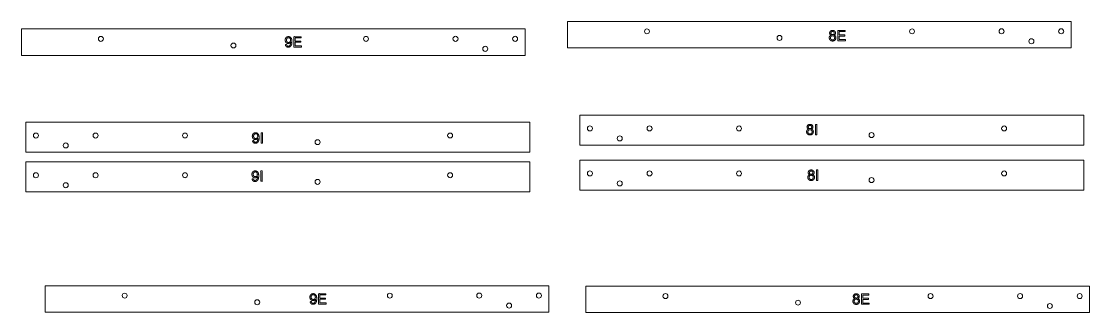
# Model space of a CAD drawing. Header units: millimetres. Extents: x -47944 to 26607, y -7127 to 10342.
# Drawn here: x -2519 to -472, y -3677 to -3120 of the extents above; entities that cross this region are included whole.
import ezdxf

# ---------------------------------------------------------------- set-up
doc = ezdxf.new("R2010")
doc.units = ezdxf.units.MM
doc.header["$MEASUREMENT"] = 0
doc.layers.add('CORTE', color=5, linetype='Continuous', lineweight=0)
doc.layers.add('MARCADO DE PISTAS', color=1, linetype='Continuous', lineweight=0)

# ---------------------------------------------------------------- blocks, each defined once
blk = doc.blocks.new('BLOCK 8')
at = {"layer": 'CORTE', "color": 255, "lineweight": 5}
blk.add_open_spline([(-0.5322, 3.8794), (-0.5322, 3.8825), (-0.5347, 3.885), (-0.5378, 3.885), (-0.541, 3.885), (-0.5435, 3.8825), (-0.5435, 3.8794), (-0.5435, 3.8762), (-0.541, 3.8737), (-0.5378, 3.8737), (-0.5347, 3.8737), (-0.5322, 3.8762), (-0.5322, 3.8794), (-0.5322, 3.8794), (-0.5322, 3.8794), (-0.5322, 3.8794)], degree=3, knots=[0, 0, 0, 0, 1, 1, 1, 2, 2, 2, 3, 3, 3, 4, 4, 4, 5, 5, 5, 5], dxfattribs=at)
blk = doc.blocks.new('BLOCK 6')
at = {"layer": 'CORTE', "color": 255, "lineweight": 5}
blk.add_open_spline([(0.4007, 3.8794), (0.4007, 3.8824), (0.3982, 3.8849), (0.3951, 3.8849), (0.392, 3.8849), (0.3895, 3.8824), (0.3895, 3.8794), (0.3895, 3.8763), (0.392, 3.8738), (0.3951, 3.8738), (0.3982, 3.8738), (0.4007, 3.8763), (0.4007, 3.8794), (0.4007, 3.8794), (0.4007, 3.8794), (0.4007, 3.8794)], degree=3, knots=[0, 0, 0, 0, 1, 1, 1, 2, 2, 2, 3, 3, 3, 4, 4, 4, 5, 5, 5, 5], dxfattribs=at)
blk = doc.blocks.new('BLOCK 5')
at = {"layer": 'CORTE', "color": 255, "lineweight": 5}
blk.add_open_spline([(-0.1964, 3.8794), (-0.1964, 3.8824), (-0.1989, 3.8849), (-0.202, 3.8849), (-0.2051, 3.8849), (-0.2076, 3.8824), (-0.2076, 3.8794), (-0.2076, 3.8763), (-0.2051, 3.8738), (-0.202, 3.8738), (-0.1989, 3.8738), (-0.1964, 3.8763), (-0.1964, 3.8794), (-0.1964, 3.8794), (-0.1964, 3.8794), (-0.1964, 3.8794)], degree=3, knots=[0, 0, 0, 0, 1, 1, 1, 2, 2, 2, 3, 3, 3, 4, 4, 4, 5, 5, 5, 5], dxfattribs=at)
blk = doc.blocks.new('BLOCK 7')
at = {"layer": 'CORTE', "color": 255, "lineweight": 5}
blk.add_open_spline([(0.1022, 3.8644), (0.1022, 3.8675), (0.0997, 3.87), (0.0966, 3.87), (0.0935, 3.87), (0.091, 3.8675), (0.091, 3.8644), (0.091, 3.8613), (0.0935, 3.8588), (0.0966, 3.8588), (0.0997, 3.8588), (0.1022, 3.8613), (0.1022, 3.8644), (0.1022, 3.8644), (0.1022, 3.8644), (0.1022, 3.8644)], degree=3, knots=[0, 0, 0, 0, 1, 1, 1, 2, 2, 2, 3, 3, 3, 4, 4, 4, 5, 5, 5, 5], dxfattribs=at)
blk = doc.blocks.new('BLOCK 12')
at = {"layer": 'CORTE', "color": 255, "lineweight": 5}
blk.add_open_spline([(-0.2131, 3.7037), (-0.2131, 3.7068), (-0.2156, 3.7093), (-0.2187, 3.7093), (-0.2218, 3.7093), (-0.2243, 3.7068), (-0.2243, 3.7037), (-0.2243, 3.7006), (-0.2218, 3.6981), (-0.2187, 3.6981), (-0.2156, 3.6981), (-0.2131, 3.7006), (-0.2131, 3.7037), (-0.2131, 3.7037), (-0.2131, 3.7037), (-0.2131, 3.7037)], degree=3, knots=[0, 0, 0, 0, 1, 1, 1, 2, 2, 2, 3, 3, 3, 4, 4, 4, 5, 5, 5, 5], dxfattribs=at)
blk = doc.blocks.new('BLOCK 13')
at = {"layer": 'CORTE', "color": 255, "lineweight": 5}
blk.add_open_spline([(0.384, 3.7037), (0.384, 3.7068), (0.3815, 3.7093), (0.3784, 3.7093), (0.3753, 3.7093), (0.3728, 3.7068), (0.3728, 3.7037), (0.3728, 3.7006), (0.3753, 3.6981), (0.3784, 3.6981), (0.3815, 3.6981), (0.384, 3.7006), (0.384, 3.7037), (0.384, 3.7037), (0.384, 3.7037), (0.384, 3.7037)], degree=3, knots=[0, 0, 0, 0, 1, 1, 1, 2, 2, 2, 3, 3, 3, 4, 4, 4, 5, 5, 5, 5], dxfattribs=at)
blk = doc.blocks.new('BLOCK 14')
at = {"layer": 'CORTE', "color": 255, "lineweight": 5}
blk.add_open_spline([(0.0854, 3.6888), (0.0854, 3.6919), (0.0829, 3.6943), (0.0798, 3.6943), (0.0768, 3.6943), (0.0743, 3.6919), (0.0743, 3.6888), (0.0743, 3.6857), (0.0768, 3.6832), (0.0798, 3.6832), (0.0829, 3.6832), (0.0854, 3.6857), (0.0854, 3.6888), (0.0854, 3.6888), (0.0854, 3.6888), (0.0854, 3.6888)], degree=3, knots=[0, 0, 0, 0, 1, 1, 1, 2, 2, 2, 3, 3, 3, 4, 4, 4, 5, 5, 5, 5], dxfattribs=at)
blk = doc.blocks.new('BLOCK 15')
at = {"layer": 'CORTE', "color": 255, "lineweight": 5}
blk.add_lwpolyline([(-0.3978, 3.6664), (-0.3978, 3.7261), (0.7366, 3.7261), (0.7366, 3.6664), (-0.3978, 3.6664)], dxfattribs=at)
blk = doc.blocks.new('BLOCK 16')
at = {"layer": 'CORTE', "color": 255, "lineweight": 5}
blk.add_open_spline([(0.5856, 3.7037), (0.5856, 3.7068), (0.583, 3.7094), (0.5799, 3.7094), (0.5768, 3.7094), (0.5742, 3.7068), (0.5742, 3.7037), (0.5742, 3.7006), (0.5768, 3.698), (0.5799, 3.698), (0.583, 3.698), (0.5856, 3.7006), (0.5856, 3.7037), (0.5856, 3.7037), (0.5856, 3.7037), (0.5856, 3.7037)], degree=3, knots=[0, 0, 0, 0, 1, 1, 1, 2, 2, 2, 3, 3, 3, 4, 4, 4, 5, 5, 5, 5], dxfattribs=at)
blk = doc.blocks.new('BLOCK 17')
at = {"layer": 'CORTE', "color": 255, "lineweight": 5}
blk.add_open_spline([(0.6527, 3.6813), (0.6527, 3.6844), (0.6502, 3.687), (0.6471, 3.687), (0.6439, 3.687), (0.6414, 3.6844), (0.6414, 3.6813), (0.6414, 3.6782), (0.6439, 3.6756), (0.6471, 3.6756), (0.6502, 3.6756), (0.6527, 3.6782), (0.6527, 3.6813), (0.6527, 3.6813), (0.6527, 3.6813), (0.6527, 3.6813)], degree=3, knots=[0, 0, 0, 0, 1, 1, 1, 2, 2, 2, 3, 3, 3, 4, 4, 4, 5, 5, 5, 5], dxfattribs=at)
blk = doc.blocks.new('BLOCK 18')
at = {"layer": 'CORTE', "color": 255, "lineweight": 5}
blk.add_open_spline([(0.7199, 3.7037), (0.7199, 3.7068), (0.7174, 3.7094), (0.7142, 3.7094), (0.7111, 3.7094), (0.7086, 3.7068), (0.7086, 3.7037), (0.7086, 3.7006), (0.7111, 3.698), (0.7142, 3.698), (0.7174, 3.698), (0.7199, 3.7006), (0.7199, 3.7037), (0.7199, 3.7037), (0.7199, 3.7037), (0.7199, 3.7037)], degree=3, knots=[0, 0, 0, 0, 1, 1, 1, 2, 2, 2, 3, 3, 3, 4, 4, 4, 5, 5, 5, 5], dxfattribs=at)
blk = doc.blocks.new('BLOCK 11')
at = {"layer": 'CORTE'}
for name in ['BLOCK 15', 'BLOCK 12', 'BLOCK 13', 'BLOCK 16', 'BLOCK 18', 'BLOCK 14', 'BLOCK 17']:
    blk.add_blockref(name, (0, 0), dxfattribs=at)
blk = doc.blocks.new('BLOCK 10')
at = {"layer": 'CORTE', "color": 255, "lineweight": 5}
blk.add_open_spline([(-0.3978, 3.8794), (-0.3978, 3.8825), (-0.4003, 3.885), (-0.4035, 3.885), (-0.4066, 3.885), (-0.4091, 3.8825), (-0.4091, 3.8794), (-0.4091, 3.8762), (-0.4066, 3.8737), (-0.4035, 3.8737), (-0.4003, 3.8737), (-0.3978, 3.8762), (-0.3978, 3.8794), (-0.3978, 3.8794), (-0.3978, 3.8794), (-0.3978, 3.8794)], degree=3, knots=[0, 0, 0, 0, 1, 1, 1, 2, 2, 2, 3, 3, 3, 4, 4, 4, 5, 5, 5, 5], dxfattribs=at)
blk = doc.blocks.new('BLOCK 9')
at = {"layer": 'CORTE', "color": 255, "lineweight": 5}
blk.add_open_spline([(-0.465, 3.857), (-0.465, 3.8601), (-0.4675, 3.8626), (-0.4706, 3.8626), (-0.4738, 3.8626), (-0.4763, 3.8601), (-0.4763, 3.857), (-0.4763, 3.8538), (-0.4738, 3.8513), (-0.4706, 3.8513), (-0.4675, 3.8513), (-0.465, 3.8538), (-0.465, 3.857), (-0.465, 3.857), (-0.465, 3.857), (-0.465, 3.857)], degree=3, knots=[0, 0, 0, 0, 1, 1, 1, 2, 2, 2, 3, 3, 3, 4, 4, 4, 5, 5, 5, 5], dxfattribs=at)
blk = doc.blocks.new('BLOCK 29')
at = {"layer": 'CORTE', "color": 255, "lineweight": 5}
blk.add_open_spline([(0.9214, 3.2976), (0.9214, 3.3007), (0.9189, 3.3032), (0.9158, 3.3032), (0.9127, 3.3032), (0.9102, 3.3007), (0.9102, 3.2976), (0.9102, 3.2945), (0.9127, 3.292), (0.9158, 3.292), (0.9189, 3.292), (0.9214, 3.2945), (0.9214, 3.2976), (0.9214, 3.2976), (0.9214, 3.2976), (0.9214, 3.2976)], degree=3, knots=[0, 0, 0, 0, 1, 1, 1, 2, 2, 2, 3, 3, 3, 4, 4, 4, 5, 5, 5, 5], dxfattribs=at)
blk = doc.blocks.new('BLOCK 30')
at = {"layer": 'CORTE', "color": 255, "lineweight": 5}
blk.add_open_spline([(1.5184, 3.2976), (1.5184, 3.3007), (1.5159, 3.3032), (1.5128, 3.3032), (1.5097, 3.3032), (1.5072, 3.3007), (1.5072, 3.2976), (1.5072, 3.2945), (1.5097, 3.292), (1.5128, 3.292), (1.5159, 3.292), (1.5184, 3.2945), (1.5184, 3.2976), (1.5184, 3.2976), (1.5184, 3.2976), (1.5184, 3.2976)], degree=3, knots=[0, 0, 0, 0, 1, 1, 1, 2, 2, 2, 3, 3, 3, 4, 4, 4, 5, 5, 5, 5], dxfattribs=at)
blk = doc.blocks.new('BLOCK 31')
at = {"layer": 'CORTE', "color": 255, "lineweight": 5}
blk.add_open_spline([(1.2199, 3.2827), (1.2199, 3.2858), (1.2174, 3.2883), (1.2143, 3.2883), (1.2112, 3.2883), (1.2087, 3.2858), (1.2087, 3.2827), (1.2087, 3.2796), (1.2112, 3.2771), (1.2143, 3.2771), (1.2174, 3.2771), (1.2199, 3.2796), (1.2199, 3.2827), (1.2199, 3.2827), (1.2199, 3.2827), (1.2199, 3.2827)], degree=3, knots=[0, 0, 0, 0, 1, 1, 1, 2, 2, 2, 3, 3, 3, 4, 4, 4, 5, 5, 5, 5], dxfattribs=at)
blk = doc.blocks.new('BLOCK 32')
at = {"layer": 'CORTE', "color": 255, "lineweight": 5}
blk.add_lwpolyline([(0.7366, 3.2603), (0.7366, 3.32), (1.8711, 3.32), (1.8711, 3.2603), (0.7366, 3.2603)], dxfattribs=at)
blk = doc.blocks.new('BLOCK 33')
at = {"layer": 'CORTE', "color": 255, "lineweight": 5}
blk.add_open_spline([(1.72, 3.2976), (1.72, 3.3008), (1.7175, 3.3033), (1.7143, 3.3033), (1.7112, 3.3033), (1.7087, 3.3008), (1.7087, 3.2976), (1.7087, 3.2945), (1.7112, 3.292), (1.7143, 3.292), (1.7175, 3.292), (1.72, 3.2945), (1.72, 3.2976), (1.72, 3.2976), (1.72, 3.2976), (1.72, 3.2976)], degree=3, knots=[0, 0, 0, 0, 1, 1, 1, 2, 2, 2, 3, 3, 3, 4, 4, 4, 5, 5, 5, 5], dxfattribs=at)
blk = doc.blocks.new('BLOCK 34')
at = {"layer": 'CORTE', "color": 255, "lineweight": 5}
blk.add_open_spline([(1.7872, 3.2752), (1.7872, 3.2783), (1.7846, 3.2809), (1.7815, 3.2809), (1.7784, 3.2809), (1.7758, 3.2783), (1.7758, 3.2752), (1.7758, 3.2721), (1.7784, 3.2696), (1.7815, 3.2696), (1.7846, 3.2696), (1.7872, 3.2721), (1.7872, 3.2752), (1.7872, 3.2752), (1.7872, 3.2752), (1.7872, 3.2752)], degree=3, knots=[0, 0, 0, 0, 1, 1, 1, 2, 2, 2, 3, 3, 3, 4, 4, 4, 5, 5, 5, 5], dxfattribs=at)
blk = doc.blocks.new('BLOCK 35')
at = {"layer": 'CORTE', "color": 255, "lineweight": 5}
blk.add_open_spline([(1.8543, 3.2976), (1.8543, 3.3008), (1.8518, 3.3033), (1.8487, 3.3033), (1.8455, 3.3033), (1.843, 3.3008), (1.843, 3.2976), (1.843, 3.2945), (1.8455, 3.292), (1.8487, 3.292), (1.8518, 3.292), (1.8543, 3.2945), (1.8543, 3.2976), (1.8543, 3.2976), (1.8543, 3.2976), (1.8543, 3.2976)], degree=3, knots=[0, 0, 0, 0, 1, 1, 1, 2, 2, 2, 3, 3, 3, 4, 4, 4, 5, 5, 5, 5], dxfattribs=at)
blk = doc.blocks.new('BLOCK 28')
at = {"layer": 'CORTE'}
for name in ['BLOCK 32', 'BLOCK 29', 'BLOCK 30', 'BLOCK 33', 'BLOCK 35', 'BLOCK 31', 'BLOCK 34']:
    blk.add_blockref(name, (0, 0), dxfattribs=at)
blk = doc.blocks.new('BLOCK 20')
at = {"layer": 'CORTE', "color": 255, "lineweight": 5}
blk.add_lwpolyline([(1.7087, 3.5975), (0.5742, 3.5975)], dxfattribs=at)
blk = doc.blocks.new('BLOCK 21')
at = {"layer": 'CORTE', "color": 255, "lineweight": 5}
blk.add_lwpolyline([(1.7087, 3.5975), (0.5742, 3.5975), (0.5742, 3.5303), (1.7087, 3.5303), (1.7087, 3.5975)], dxfattribs=at)
blk = doc.blocks.new('BLOCK 22')
at = {"layer": 'CORTE', "color": 255, "lineweight": 5}
blk.add_open_spline([(0.9381, 3.5676), (0.9381, 3.5707), (0.9356, 3.5732), (0.9325, 3.5732), (0.9294, 3.5732), (0.9269, 3.5707), (0.9269, 3.5676), (0.9269, 3.5645), (0.9294, 3.562), (0.9325, 3.562), (0.9356, 3.562), (0.9381, 3.5645), (0.9381, 3.5676), (0.9381, 3.5676), (0.9381, 3.5676), (0.9381, 3.5676)], degree=3, knots=[0, 0, 0, 0, 1, 1, 1, 2, 2, 2, 3, 3, 3, 4, 4, 4, 5, 5, 5, 5], dxfattribs=at)
blk = doc.blocks.new('BLOCK 23')
at = {"layer": 'CORTE', "color": 255, "lineweight": 5}
blk.add_open_spline([(1.5351, 3.5676), (1.5351, 3.5707), (1.5326, 3.5732), (1.5295, 3.5732), (1.5265, 3.5732), (1.5239, 3.5707), (1.5239, 3.5676), (1.5239, 3.5645), (1.5265, 3.562), (1.5295, 3.562), (1.5326, 3.562), (1.5351, 3.5645), (1.5351, 3.5676), (1.5351, 3.5676), (1.5351, 3.5676), (1.5351, 3.5676)], degree=3, knots=[0, 0, 0, 0, 1, 1, 1, 2, 2, 2, 3, 3, 3, 4, 4, 4, 5, 5, 5, 5], dxfattribs=at)
blk = doc.blocks.new('BLOCK 24')
at = {"layer": 'CORTE', "color": 255, "lineweight": 5}
blk.add_open_spline([(1.2366, 3.5527), (1.2366, 3.5558), (1.2341, 3.5583), (1.231, 3.5583), (1.2279, 3.5583), (1.2254, 3.5558), (1.2254, 3.5527), (1.2254, 3.5496), (1.2279, 3.5471), (1.231, 3.5471), (1.2341, 3.5471), (1.2366, 3.5496), (1.2366, 3.5527), (1.2366, 3.5527), (1.2366, 3.5527), (1.2366, 3.5527)], degree=3, knots=[0, 0, 0, 0, 1, 1, 1, 2, 2, 2, 3, 3, 3, 4, 4, 4, 5, 5, 5, 5], dxfattribs=at)
blk = doc.blocks.new('BLOCK 25')
at = {"layer": 'CORTE', "color": 255, "lineweight": 5}
blk.add_open_spline([(0.6023, 3.5676), (0.6023, 3.5708), (0.5997, 3.5733), (0.5966, 3.5733), (0.5935, 3.5733), (0.5909, 3.5708), (0.5909, 3.5676), (0.5909, 3.5645), (0.5935, 3.562), (0.5966, 3.562), (0.5997, 3.562), (0.6023, 3.5645), (0.6023, 3.5676), (0.6023, 3.5676), (0.6023, 3.5676), (0.6023, 3.5676)], degree=3, knots=[0, 0, 0, 0, 1, 1, 1, 2, 2, 2, 3, 3, 3, 4, 4, 4, 5, 5, 5, 5], dxfattribs=at)
blk = doc.blocks.new('BLOCK 26')
at = {"layer": 'CORTE', "color": 255, "lineweight": 5}
blk.add_open_spline([(0.6695, 3.5452), (0.6695, 3.5484), (0.6669, 3.5509), (0.6638, 3.5509), (0.6607, 3.5509), (0.6581, 3.5484), (0.6581, 3.5452), (0.6581, 3.5421), (0.6607, 3.5396), (0.6638, 3.5396), (0.6669, 3.5396), (0.6695, 3.5421), (0.6695, 3.5452), (0.6695, 3.5452), (0.6695, 3.5452), (0.6695, 3.5452)], degree=3, knots=[0, 0, 0, 0, 1, 1, 1, 2, 2, 2, 3, 3, 3, 4, 4, 4, 5, 5, 5, 5], dxfattribs=at)
blk = doc.blocks.new('BLOCK 27')
at = {"layer": 'CORTE', "color": 255, "lineweight": 5}
blk.add_open_spline([(0.7366, 3.5676), (0.7366, 3.5708), (0.7341, 3.5733), (0.731, 3.5733), (0.7278, 3.5733), (0.7253, 3.5708), (0.7253, 3.5676), (0.7253, 3.5645), (0.7278, 3.562), (0.731, 3.562), (0.7341, 3.562), (0.7366, 3.5645), (0.7366, 3.5676), (0.7366, 3.5676), (0.7366, 3.5676), (0.7366, 3.5676)], degree=3, knots=[0, 0, 0, 0, 1, 1, 1, 2, 2, 2, 3, 3, 3, 4, 4, 4, 5, 5, 5, 5], dxfattribs=at)
blk = doc.blocks.new('BLOCK 19')
at = {"layer": 'CORTE'}
for name in ['BLOCK 20', 'BLOCK 21', 'BLOCK 25', 'BLOCK 27', 'BLOCK 22', 'BLOCK 23', 'BLOCK 26', 'BLOCK 24']:
    blk.add_blockref(name, (0, 0), dxfattribs=at)

msp = doc.modelspace()

# ---------------------------------------------------------------- linework, layer by layer
at = {"layer": 'CORTE', "color": 255, "lineweight": 5}
for p, q in [((-1545.035, -3312.831), (-2510.234, -3312.831)), ((-2510.234, -3312.831), (-2510.234, -3369.99)), ((-1545.035, -3369.99), (-1545.035, -3312.831)), ((-2510.234, -3369.99), (-1545.035, -3369.99)), ((-1545.035, -3388.873), (-2510.234, -3388.873)), ((-2510.234, -3388.873), (-2510.234, -3446.031)), ((-1545.035, -3446.031), (-1545.035, -3388.873)), ((-2510.234, -3446.031), (-1545.035, -3446.031))]:
    msp.add_line(p, q, dxfattribs=at)
at = {"layer": 'MARCADO DE PISTAS'}
for points, knots in [([(-2013.196, -3164.244), (-2012.899, -3166.591), (-2011.428, -3167.888), (-2009.957, -3169.184), (-2007.634, -3169.184), (-2005.446, -3169.184), (-2003.82, -3168.001), (-2002.193, -3166.817), (-2001.369, -3164.553), (-2000.546, -3162.288), (-2000.546, -3158.466), (-2000.546, -3154.794), (-2001.376, -3152.856), (-2002.206, -3150.917), (-2003.805, -3149.87), (-2005.405, -3148.822), (-2007.336, -3148.822), (-2010.007, -3148.822), (-2011.783, -3150.671), (-2013.558, -3152.52), (-2013.558, -3155.55), (-2013.558, -3158.487), (-2011.854, -3160.281), (-2010.15, -3162.075), (-2007.688, -3162.075), (-2006.214, -3162.075), (-2004.95, -3161.351), (-2003.686, -3160.628), (-2002.955, -3159.464), (-2002.942, -3159.788), (-2002.942, -3159.95), (-2002.942, -3161.465), (-2003.305, -3162.927), (-2003.667, -3164.389), (-2004.173, -3165.248), (-2004.678, -3166.108), (-2005.547, -3166.622), (-2006.416, -3167.135), (-2007.528, -3167.135), (-2008.829, -3167.135), (-2009.66, -3166.393), (-2010.491, -3165.65), (-2010.787, -3164.003), (-2011.992, -3164.123), (-2013.196, -3164.244)], [-22, -22, -22, -21, -21, -20, -20, -19, -19, -18, -18, -17, -17, -16, -16, -15, -15, -14, -14, -13, -13, -12, -12, -11, -11, -10, -10, -9, -9, -8, -8, -7, -7, -6, -6, -5, -5, -4, -4, -3, -3, -2, -2, -1, -1, 0, 0, 0]), ([(-2003.196, -3155.436), (-2003.196, -3153.337), (-2004.3, -3152.103), (-2005.403, -3150.87), (-2007.056, -3150.87), (-2008.763, -3150.87), (-2009.956, -3152.198), (-2011.148, -3153.525), (-2011.148, -3155.639), (-2011.148, -3157.536), (-2010.018, -3158.722), (-2008.887, -3159.907), (-2007.123, -3159.907), (-2005.408, -3159.907), (-2004.302, -3158.722), (-2003.196, -3157.536), (-2003.196, -3155.436)], [0, 0, 0, 1, 1, 2, 2, 3, 3, 4, 4, 5, 5, 6, 6, 7, 7, 8, 8, 8]), ([(-1997.052, -3168.822), (-1989.702, -3168.822), (-1982.353, -3168.822), (-1982.353, -3167.678), (-1982.353, -3166.533), (-1988.377, -3166.533), (-1994.401, -3166.533), (-1994.401, -3163.099), (-1994.401, -3159.666), (-1988.98, -3159.666), (-1983.558, -3159.666), (-1983.558, -3158.521), (-1983.558, -3157.376), (-1988.98, -3157.376), (-1994.401, -3157.376), (-1994.401, -3154.304), (-1994.401, -3151.232), (-1988.618, -3151.232), (-1982.835, -3151.232), (-1982.835, -3150.087), (-1982.835, -3148.943), (-1989.943, -3148.943), (-1997.052, -3148.943), (-1997.052, -3158.882), (-1997.052, -3168.822)], [-12, -12, -12, -11, -11, -10, -10, -9, -9, -8, -8, -7, -7, -6, -6, -5, -5, -4, -4, -3, -3, -2, -2, -1, -1, 0, 0, 0]), ([(-967.39, -3146.053), (-969.133, -3146.531), (-970.077, -3147.849), (-971.021, -3149.168), (-971.021, -3151.122), (-971.021, -3153.746), (-969.246, -3155.503), (-967.47, -3157.259), (-964.575, -3157.259), (-961.68, -3157.259), (-959.905, -3155.51), (-958.129, -3153.762), (-958.129, -3151.192), (-958.129, -3149.332), (-959.04, -3147.993), (-959.95, -3146.653), (-961.691, -3146.053), (-960.258, -3145.497), (-959.555, -3144.477), (-958.852, -3143.457), (-958.852, -3142.077), (-958.852, -3139.914), (-960.434, -3138.406), (-962.015, -3136.898), (-964.609, -3136.898), (-967.19, -3136.898), (-968.744, -3138.372), (-970.298, -3139.846), (-970.298, -3142.009), (-970.298, -3143.443), (-969.585, -3144.47), (-968.871, -3145.497), (-967.39, -3146.053)], [-16, -16, -16, -15, -15, -14, -14, -13, -13, -12, -12, -11, -11, -10, -10, -9, -9, -8, -8, -7, -7, -6, -6, -5, -5, -4, -4, -3, -3, -2, -2, -1, -1, 0, 0, 0]), ([(-968.611, -3151.134), (-968.611, -3152.18), (-968.148, -3153.159), (-967.685, -3154.138), (-966.681, -3154.675), (-965.676, -3155.211), (-964.554, -3155.211), (-962.751, -3155.211), (-961.645, -3154.083), (-960.539, -3152.956), (-960.539, -3151.216), (-960.539, -3149.449), (-961.679, -3148.294), (-962.819, -3147.139), (-964.635, -3147.139), (-966.414, -3147.139), (-967.513, -3148.281), (-968.611, -3149.422), (-968.611, -3151.134)], [0, 0, 0, 1, 1, 2, 2, 3, 3, 4, 4, 5, 5, 6, 6, 7, 7, 8, 8, 9, 9, 9]), ([(-967.888, -3141.937), (-967.888, -3143.327), (-966.989, -3144.209), (-966.091, -3145.091), (-964.547, -3145.091), (-963.045, -3145.091), (-962.153, -3144.215), (-961.262, -3143.34), (-961.262, -3142.071), (-961.262, -3140.749), (-962.181, -3139.848), (-963.101, -3138.946), (-964.575, -3138.946), (-966.062, -3138.946), (-966.975, -3139.828), (-967.888, -3140.71), (-967.888, -3141.937)], [0, 0, 0, 1, 1, 2, 2, 3, 3, 4, 4, 5, 5, 6, 6, 7, 7, 8, 8, 8]), ([(-954.515, -3156.898), (-947.165, -3156.898), (-939.816, -3156.898), (-939.816, -3155.753), (-939.816, -3154.609), (-945.84, -3154.609), (-951.864, -3154.609), (-951.864, -3151.175), (-951.864, -3147.741), (-946.443, -3147.741), (-941.021, -3147.741), (-941.021, -3146.597), (-941.021, -3145.452), (-946.443, -3145.452), (-951.864, -3145.452), (-951.864, -3142.38), (-951.864, -3139.307), (-946.081, -3139.307), (-940.298, -3139.307), (-940.298, -3138.163), (-940.298, -3137.018), (-947.406, -3137.018), (-954.515, -3137.018), (-954.515, -3146.958), (-954.515, -3156.898)], [-12, -12, -12, -11, -11, -10, -10, -9, -9, -8, -8, -7, -7, -6, -6, -5, -5, -4, -4, -3, -3, -2, -2, -1, -1, 0, 0, 0]), ([(-2076.146, -3348.189), (-2075.848, -3350.536), (-2074.377, -3351.832), (-2072.906, -3353.128), (-2070.583, -3353.128), (-2068.395, -3353.128), (-2066.769, -3351.945), (-2065.142, -3350.762), (-2064.319, -3348.497), (-2063.495, -3346.233), (-2063.495, -3342.411), (-2063.495, -3338.738), (-2064.325, -3336.8), (-2065.155, -3334.862), (-2066.755, -3333.815), (-2068.354, -3332.767), (-2070.285, -3332.767), (-2072.957, -3332.767), (-2074.732, -3334.616), (-2076.507, -3336.464), (-2076.507, -3339.495), (-2076.507, -3342.432), (-2074.803, -3344.226), (-2073.1, -3346.02), (-2070.637, -3346.02), (-2069.163, -3346.02), (-2067.899, -3345.296), (-2066.635, -3344.572), (-2065.905, -3343.409), (-2065.891, -3343.733), (-2065.891, -3343.895), (-2065.891, -3345.41), (-2066.254, -3346.872), (-2066.616, -3348.334), (-2067.122, -3349.193), (-2067.627, -3350.052), (-2068.496, -3350.566), (-2069.365, -3351.08), (-2070.477, -3351.08), (-2071.778, -3351.08), (-2072.609, -3350.338), (-2073.44, -3349.595), (-2073.736, -3347.948), (-2074.941, -3348.068), (-2076.146, -3348.189)], [-22, -22, -22, -21, -21, -20, -20, -19, -19, -18, -18, -17, -17, -16, -16, -15, -15, -14, -14, -13, -13, -12, -12, -11, -11, -10, -10, -9, -9, -8, -8, -7, -7, -6, -6, -5, -5, -4, -4, -3, -3, -2, -2, -1, -1, 0, 0, 0]), ([(-2066.146, -3339.38), (-2066.146, -3337.281), (-2067.249, -3336.048), (-2068.352, -3334.815), (-2070.005, -3334.815), (-2071.712, -3334.815), (-2072.905, -3336.142), (-2074.097, -3337.47), (-2074.097, -3339.584), (-2074.097, -3341.481), (-2072.967, -3342.666), (-2071.836, -3343.851), (-2070.072, -3343.851), (-2068.357, -3343.851), (-2067.252, -3342.666), (-2066.146, -3341.481), (-2066.146, -3339.38)], [0, 0, 0, 1, 1, 2, 2, 3, 3, 4, 4, 5, 5, 6, 6, 7, 7, 8, 8, 8]), ([(-2059.76, -3352.767), (-2058.435, -3352.767), (-2057.109, -3352.767), (-2057.109, -3342.827), (-2057.109, -3332.888), (-2058.435, -3332.888), (-2059.76, -3332.888), (-2059.76, -3342.827), (-2059.76, -3352.767)], [-4, -4, -4, -3, -3, -2, -2, -1, -1, 0, 0, 0]), ([(-1010.731, -3325.971), (-1012.474, -3326.449), (-1013.418, -3327.768), (-1014.362, -3329.086), (-1014.362, -3331.04), (-1014.362, -3333.665), (-1012.587, -3335.421), (-1010.812, -3337.177), (-1007.917, -3337.177), (-1005.021, -3337.177), (-1003.246, -3335.428), (-1001.471, -3333.68), (-1001.471, -3331.11), (-1001.471, -3329.25), (-1002.381, -3327.911), (-1003.291, -3326.571), (-1005.033, -3325.971), (-1003.6, -3325.415), (-1002.897, -3324.395), (-1002.194, -3323.375), (-1002.194, -3321.995), (-1002.194, -3319.832), (-1003.775, -3318.324), (-1005.356, -3316.816), (-1007.95, -3316.816), (-1010.531, -3316.816), (-1012.085, -3318.29), (-1013.639, -3319.764), (-1013.639, -3321.927), (-1013.639, -3323.361), (-1012.926, -3324.388), (-1012.213, -3325.415), (-1010.731, -3325.971)], [-16, -16, -16, -15, -15, -14, -14, -13, -13, -12, -12, -11, -11, -10, -10, -9, -9, -8, -8, -7, -7, -6, -6, -5, -5, -4, -4, -3, -3, -2, -2, -1, -1, 0, 0, 0]), ([(-1011.953, -3331.052), (-1011.953, -3332.098), (-1011.49, -3333.077), (-1011.027, -3334.056), (-1010.022, -3334.593), (-1009.018, -3335.129), (-1007.896, -3335.129), (-1006.092, -3335.129), (-1004.986, -3334.002), (-1003.88, -3332.874), (-1003.88, -3331.134), (-1003.88, -3329.367), (-1005.02, -3328.212), (-1006.16, -3327.057), (-1007.977, -3327.057), (-1009.756, -3327.057), (-1010.854, -3328.199), (-1011.953, -3329.34), (-1011.953, -3331.052)], [0, 0, 0, 1, 1, 2, 2, 3, 3, 4, 4, 5, 5, 6, 6, 7, 7, 8, 8, 9, 9, 9]), ([(-1011.23, -3321.855), (-1011.23, -3323.245), (-1010.331, -3324.127), (-1009.432, -3325.009), (-1007.888, -3325.009), (-1006.386, -3325.009), (-1005.495, -3324.133), (-1004.603, -3323.258), (-1004.603, -3321.989), (-1004.603, -3320.668), (-1005.523, -3319.766), (-1006.443, -3318.864), (-1007.917, -3318.864), (-1009.404, -3318.864), (-1010.317, -3319.746), (-1011.23, -3320.628), (-1011.23, -3321.855)], [0, 0, 0, 1, 1, 2, 2, 3, 3, 4, 4, 5, 5, 6, 6, 7, 7, 8, 8, 8]), ([(-997.615, -3336.816), (-996.29, -3336.816), (-994.965, -3336.816), (-994.965, -3326.876), (-994.965, -3316.936), (-996.29, -3316.936), (-997.615, -3316.936), (-997.615, -3326.876), (-997.615, -3336.816)], [-4, -4, -4, -3, -3, -2, -2, -1, -1, 0, 0, 0]), ([(-2076.899, -3421.298), (-2076.602, -3423.645), (-2075.131, -3424.942), (-2073.659, -3426.238), (-2071.336, -3426.238), (-2069.149, -3426.238), (-2067.522, -3425.054), (-2065.896, -3423.871), (-2065.072, -3421.607), (-2064.249, -3419.342), (-2064.249, -3415.52), (-2064.249, -3411.848), (-2065.079, -3409.91), (-2065.909, -3407.971), (-2067.508, -3406.924), (-2069.107, -3405.876), (-2071.039, -3405.876), (-2073.71, -3405.876), (-2075.485, -3407.725), (-2077.261, -3409.573), (-2077.261, -3412.604), (-2077.261, -3415.541), (-2075.557, -3417.335), (-2073.853, -3419.129), (-2071.391, -3419.129), (-2069.917, -3419.129), (-2068.653, -3418.405), (-2067.389, -3417.682), (-2066.658, -3416.518), (-2066.645, -3416.842), (-2066.645, -3417.004), (-2066.645, -3418.519), (-2067.007, -3419.981), (-2067.37, -3421.443), (-2067.875, -3422.302), (-2068.381, -3423.162), (-2069.25, -3423.676), (-2070.118, -3424.189), (-2071.231, -3424.189), (-2072.532, -3424.189), (-2073.363, -3423.447), (-2074.194, -3422.704), (-2074.49, -3421.057), (-2075.694, -3421.177), (-2076.899, -3421.298)], [-22, -22, -22, -21, -21, -20, -20, -19, -19, -18, -18, -17, -17, -16, -16, -15, -15, -14, -14, -13, -13, -12, -12, -11, -11, -10, -10, -9, -9, -8, -8, -7, -7, -6, -6, -5, -5, -4, -4, -3, -3, -2, -2, -1, -1, 0, 0, 0]), ([(-2066.899, -3412.49), (-2066.899, -3410.391), (-2068.002, -3409.157), (-2069.106, -3407.924), (-2070.758, -3407.924), (-2072.466, -3407.924), (-2073.658, -3409.252), (-2074.851, -3410.579), (-2074.851, -3412.693), (-2074.851, -3414.59), (-2073.721, -3415.775), (-2072.59, -3416.961), (-2070.826, -3416.961), (-2069.111, -3416.961), (-2068.005, -3415.775), (-2066.899, -3414.59), (-2066.899, -3412.49)], [0, 0, 0, 1, 1, 2, 2, 3, 3, 4, 4, 5, 5, 6, 6, 7, 7, 8, 8, 8]), ([(-2060.514, -3425.876), (-2059.188, -3425.876), (-2057.863, -3425.876), (-2057.863, -3415.936), (-2057.863, -3405.997), (-2059.188, -3405.997), (-2060.514, -3405.997), (-2060.514, -3415.936), (-2060.514, -3425.876)], [-4, -4, -4, -3, -3, -2, -2, -1, -1, 0, 0, 0]), ([(-1008.433, -3413.277), (-1010.177, -3413.755), (-1011.121, -3415.073), (-1012.065, -3416.392), (-1012.065, -3418.346), (-1012.065, -3420.97), (-1010.29, -3422.727), (-1008.514, -3424.483), (-1005.619, -3424.483), (-1002.724, -3424.483), (-1000.949, -3422.734), (-999.173, -3420.986), (-999.173, -3418.416), (-999.173, -3416.556), (-1000.083, -3415.217), (-1000.994, -3413.877), (-1002.735, -3413.277), (-1001.302, -3412.721), (-1000.599, -3411.701), (-999.896, -3410.681), (-999.896, -3409.301), (-999.896, -3407.138), (-1001.477, -3405.63), (-1003.059, -3404.122), (-1005.653, -3404.122), (-1008.234, -3404.122), (-1009.788, -3405.596), (-1011.342, -3407.07), (-1011.342, -3409.233), (-1011.342, -3410.667), (-1010.628, -3411.694), (-1009.915, -3412.721), (-1008.433, -3413.277)], [-16, -16, -16, -15, -15, -14, -14, -13, -13, -12, -12, -11, -11, -10, -10, -9, -9, -8, -8, -7, -7, -6, -6, -5, -5, -4, -4, -3, -3, -2, -2, -1, -1, 0, 0, 0]), ([(-1009.655, -3418.358), (-1009.655, -3419.404), (-1009.192, -3420.383), (-1008.729, -3421.362), (-1007.725, -3421.899), (-1006.72, -3422.435), (-1005.598, -3422.435), (-1003.795, -3422.435), (-1002.689, -3421.307), (-1001.583, -3420.18), (-1001.583, -3418.44), (-1001.583, -3416.673), (-1002.723, -3415.518), (-1003.863, -3414.363), (-1005.679, -3414.363), (-1007.458, -3414.363), (-1008.557, -3415.505), (-1009.655, -3416.646), (-1009.655, -3418.358)], [0, 0, 0, 1, 1, 2, 2, 3, 3, 4, 4, 5, 5, 6, 6, 7, 7, 8, 8, 9, 9, 9]), ([(-1008.932, -3409.161), (-1008.932, -3410.551), (-1008.033, -3411.433), (-1007.134, -3412.315), (-1005.591, -3412.315), (-1004.089, -3412.315), (-1003.197, -3411.439), (-1002.306, -3410.564), (-1002.306, -3409.295), (-1002.306, -3407.973), (-1003.225, -3407.072), (-1004.145, -3406.17), (-1005.619, -3406.17), (-1007.106, -3406.17), (-1008.019, -3407.052), (-1008.932, -3407.934), (-1008.932, -3409.161)], [0, 0, 0, 1, 1, 2, 2, 3, 3, 4, 4, 5, 5, 6, 6, 7, 7, 8, 8, 8]), ([(-995.318, -3424.122), (-993.993, -3424.122), (-992.667, -3424.122), (-992.667, -3414.182), (-992.667, -3404.242), (-993.993, -3404.242), (-995.318, -3404.242), (-995.318, -3414.182), (-995.318, -3424.122)], [-4, -4, -4, -3, -3, -2, -2, -1, -1, 0, 0, 0]), ([(-1965.741, -3656.477), (-1965.444, -3658.825), (-1963.972, -3660.121), (-1962.501, -3661.417), (-1960.178, -3661.417), (-1957.991, -3661.417), (-1956.364, -3660.234), (-1954.738, -3659.05), (-1953.914, -3656.786), (-1953.09, -3654.521), (-1953.09, -3650.7), (-1953.09, -3647.027), (-1953.921, -3645.089), (-1954.751, -3643.151), (-1956.35, -3642.103), (-1957.949, -3641.055), (-1959.881, -3641.055), (-1962.552, -3641.055), (-1964.327, -3642.904), (-1966.103, -3644.753), (-1966.103, -3647.784), (-1966.103, -3650.72), (-1964.399, -3652.514), (-1962.695, -3654.308), (-1960.233, -3654.308), (-1958.759, -3654.308), (-1957.495, -3653.585), (-1956.231, -3652.861), (-1955.5, -3651.697), (-1955.487, -3652.021), (-1955.487, -3652.183), (-1955.487, -3653.698), (-1955.849, -3655.16), (-1956.212, -3656.622), (-1956.717, -3657.481), (-1957.223, -3658.341), (-1958.091, -3658.855), (-1958.96, -3659.369), (-1960.073, -3659.369), (-1961.374, -3659.369), (-1962.205, -3658.626), (-1963.036, -3657.883), (-1963.331, -3656.236), (-1964.536, -3656.357), (-1965.741, -3656.477)], [-22, -22, -22, -21, -21, -20, -20, -19, -19, -18, -18, -17, -17, -16, -16, -15, -15, -14, -14, -13, -13, -12, -12, -11, -11, -10, -10, -9, -9, -8, -8, -7, -7, -6, -6, -5, -5, -4, -4, -3, -3, -2, -2, -1, -1, 0, 0, 0]), ([(-1955.741, -3647.669), (-1955.741, -3645.57), (-1956.844, -3644.337), (-1957.947, -3643.104), (-1959.6, -3643.104), (-1961.308, -3643.104), (-1962.5, -3644.431), (-1963.693, -3645.758), (-1963.693, -3647.872), (-1963.693, -3649.77), (-1962.562, -3650.955), (-1961.432, -3652.14), (-1959.668, -3652.14), (-1957.953, -3652.14), (-1956.847, -3650.955), (-1955.741, -3649.77), (-1955.741, -3647.669)], [0, 0, 0, 1, 1, 2, 2, 3, 3, 4, 4, 5, 5, 6, 6, 7, 7, 8, 8, 8]), ([(-1949.596, -3661.055), (-1942.247, -3661.055), (-1934.898, -3661.055), (-1934.898, -3659.911), (-1934.898, -3658.766), (-1940.922, -3658.766), (-1946.946, -3658.766), (-1946.946, -3655.332), (-1946.946, -3651.899), (-1941.524, -3651.899), (-1936.103, -3651.899), (-1936.103, -3650.754), (-1936.103, -3649.61), (-1941.524, -3649.61), (-1946.946, -3649.61), (-1946.946, -3646.537), (-1946.946, -3643.465), (-1941.163, -3643.465), (-1935.38, -3643.465), (-1935.38, -3642.32), (-1935.38, -3641.176), (-1942.488, -3641.176), (-1949.596, -3641.176), (-1949.596, -3651.116), (-1949.596, -3661.055)], [-12, -12, -12, -11, -11, -10, -10, -9, -9, -8, -8, -7, -7, -6, -6, -5, -5, -4, -4, -3, -3, -2, -2, -1, -1, 0, 0, 0]), ([(-922.023, -3650.426), (-923.766, -3650.904), (-924.71, -3652.222), (-925.654, -3653.541), (-925.654, -3655.495), (-925.654, -3658.12), (-923.879, -3659.876), (-922.104, -3661.632), (-919.208, -3661.632), (-916.313, -3661.632), (-914.538, -3659.883), (-912.762, -3658.135), (-912.762, -3655.565), (-912.762, -3653.705), (-913.673, -3652.366), (-914.583, -3651.026), (-916.324, -3650.426), (-914.892, -3649.87), (-914.188, -3648.85), (-913.485, -3647.83), (-913.485, -3646.45), (-913.485, -3644.287), (-915.067, -3642.779), (-916.648, -3641.271), (-919.242, -3641.271), (-921.823, -3641.271), (-923.377, -3642.745), (-924.931, -3644.219), (-924.931, -3646.382), (-924.931, -3647.816), (-924.218, -3648.843), (-923.504, -3649.87), (-922.023, -3650.426)], [-16, -16, -16, -15, -15, -14, -14, -13, -13, -12, -12, -11, -11, -10, -10, -9, -9, -8, -8, -7, -7, -6, -6, -5, -5, -4, -4, -3, -3, -2, -2, -1, -1, 0, 0, 0]), ([(-922.521, -3646.31), (-922.521, -3647.7), (-921.623, -3648.582), (-920.724, -3649.464), (-919.18, -3649.464), (-917.678, -3649.464), (-916.786, -3648.588), (-915.895, -3647.713), (-915.895, -3646.444), (-915.895, -3645.123), (-916.815, -3644.221), (-917.734, -3643.319), (-919.208, -3643.319), (-920.695, -3643.319), (-921.608, -3644.201), (-922.521, -3645.083), (-922.521, -3646.31)], [0, 0, 0, 1, 1, 2, 2, 3, 3, 4, 4, 5, 5, 6, 6, 7, 7, 8, 8, 8]), ([(-909.148, -3661.271), (-901.799, -3661.271), (-894.449, -3661.271), (-894.449, -3660.126), (-894.449, -3658.982), (-900.473, -3658.982), (-906.497, -3658.982), (-906.497, -3655.548), (-906.497, -3652.114), (-901.076, -3652.114), (-895.654, -3652.114), (-895.654, -3650.97), (-895.654, -3649.825), (-901.076, -3649.825), (-906.497, -3649.825), (-906.497, -3646.753), (-906.497, -3643.681), (-900.714, -3643.681), (-894.931, -3643.681), (-894.931, -3642.536), (-894.931, -3641.391), (-902.04, -3641.391), (-909.148, -3641.391), (-909.148, -3651.331), (-909.148, -3661.271)], [-12, -12, -12, -11, -11, -10, -10, -9, -9, -8, -8, -7, -7, -6, -6, -5, -5, -4, -4, -3, -3, -2, -2, -1, -1, 0, 0, 0]), ([(-923.244, -3655.507), (-923.244, -3656.553), (-922.781, -3657.532), (-922.318, -3658.511), (-921.314, -3659.048), (-920.31, -3659.584), (-919.188, -3659.584), (-917.384, -3659.584), (-916.278, -3658.456), (-915.172, -3657.329), (-915.172, -3655.589), (-915.172, -3653.822), (-916.312, -3652.667), (-917.452, -3651.512), (-919.268, -3651.512), (-921.047, -3651.512), (-922.146, -3652.654), (-923.244, -3653.795), (-923.244, -3655.507)], [0, 0, 0, 1, 1, 2, 2, 3, 3, 4, 4, 5, 5, 6, 6, 7, 7, 8, 8, 9, 9, 9])]:
    msp.add_open_spline(points, degree=2, knots=knots, dxfattribs=at)

# ---------------------------------------------------------------- block references
at = {"layer": 'CORTE', "xscale": 850.8300860965765, "yscale": 850.8300860965765, "zscale": 850.8300860965765}
for name, p in [('BLOCK 28', (-2099.5, -5944.413)), ('BLOCK 11', (-2180.611, -6304.343)), ('BLOCK 19', (-1937.279, -6360.107)), ('BLOCK 8', (-2033.598, -6638.925)), ('BLOCK 10', (-2033.598, -6638.925)), ('BLOCK 5', (-2033.598, -6638.925)), ('BLOCK 6', (-2033.598, -6638.925)), ('BLOCK 9', (-2033.598, -6638.925)), ('BLOCK 7', (-2033.598, -6638.925)), ('BLOCK 19', (-1937.279, -6446.287)), ('BLOCK 8', (-2033.598, -6714.967)), ('BLOCK 10', (-2033.598, -6714.967)), ('BLOCK 5', (-2033.598, -6714.967)), ('BLOCK 6', (-2033.598, -6714.967)), ('BLOCK 9', (-2033.598, -6714.967)), ('BLOCK 7', (-2033.598, -6714.967)), ('BLOCK 11', (-2134.986, -6796.077)), ('BLOCK 28', (-2064.014, -6451.356))]:
    msp.add_blockref(name, p, dxfattribs=at)

doc.saveas('drawing.dxf')
